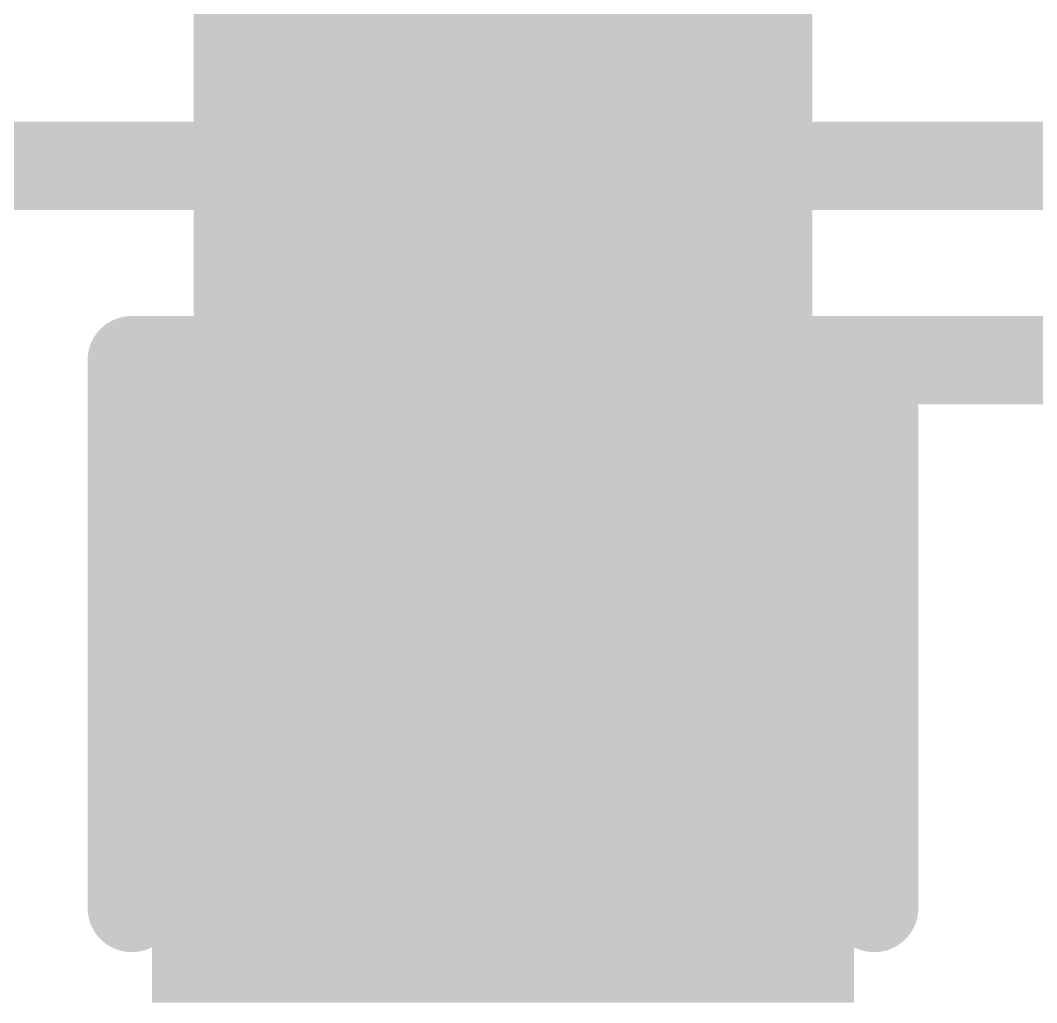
# Model space of a CAD drawing. Header units: inches. Extents: x 68 to 568, y 3 to 460.
# Drawn here: x 235.662 to 237.123, y 15.827 to 17.239 of the extents above; entities that cross this region are included whole.
import ezdxf

# ---------------------------------------------------------------- set-up
doc = ezdxf.new("R2010")
doc.units = ezdxf.units.IN
for name, color, linetype in [('Top Layer', 1, 'Continuous'), ('Top Overlay', 2, 'Continuous'), ('Top Paste', 8, 'Continuous'), ('Top Solder', 216, 'Continuous')]:
    doc.layers.add(name, color=color, linetype=linetype)

# ---------------------------------------------------------------- blocks, each defined once
blk = doc.blocks.new('C___0603_56')
at = {"layer": 'Top Layer'}
blk.add_hatch(color=1, dxfattribs=at).paths.add_polyline_path([(-0.381, 0.4445), (-0.381, -0.4445), (-1.143, -0.4445), (-1.143, 0.4445)])
at = {"layer": 'Top Paste'}
blk.add_hatch(color=8, dxfattribs=at).paths.add_polyline_path([(-0.381, 0.4445), (-0.381, -0.4445), (-1.143, -0.4445), (-1.143, 0.4445)])
at = {"layer": 'Top Solder'}
blk.add_hatch(color=216, dxfattribs=at).paths.add_polyline_path([(-0.321, 0.5045), (-0.321, -0.5045), (-1.203, -0.5045), (-1.203, 0.5045)])
at = {"layer": 'Top Overlay'}
for points in [[(-1.2446, -0.5334, 0.127, 0.127, 0), (-1.2446, 0.5334, 0.127, 0.127, 0)], [(-0.4572, 0.5334, 0.127, 0.127, 0), (-1.2446, 0.5334, 0.127, 0.127, 0)], [(-0.4572, -0.5334, 0.127, 0.127, 0), (-1.2446, -0.5334, 0.127, 0.127, 0)]]:
    blk.add_lwpolyline(points, format="xyseb", dxfattribs=at)
for points in [[(-1.2764, 0.5334, 0.0635, 0.0635, 1), (-1.2128, 0.5334, 0.0635, 0.0635, 1)], [(-1.2764, 0.5334, 0.0635, 0.0635, 1), (-1.2128, 0.5334, 0.0635, 0.0635, 1)], [(-0.4889, 0.5334, 0.0635, 0.0635, 1), (-0.4254, 0.5334, 0.0635, 0.0635, 1)], [(-1.2764, -0.5334, 0.0635, 0.0635, 1), (-1.2128, -0.5334, 0.0635, 0.0635, 1)], [(-1.2764, -0.5334, 0.0635, 0.0635, 1), (-1.2128, -0.5334, 0.0635, 0.0635, 1)], [(-0.4889, -0.5334, 0.0635, 0.0635, 1), (-0.4254, -0.5334, 0.0635, 0.0635, 1)]]:
    blk.add_lwpolyline(points, format="xyseb", close=True, dxfattribs=at)

msp = doc.modelspace()

# ---------------------------------------------------------------- hatches: boundary and pattern name
at = {"layer": 'Top Layer'}
msp.add_hatch(color=1, dxfattribs=at).paths.add_polyline_path([(235.9113, 15.8866), (236.8003, 15.8866), (236.8003, 18.4647), (235.9113, 18.4647)])

# ---------------------------------------------------------------- linework, layer by layer
msp.add_lwpolyline([(236.3558, 16.2676, 0.381, 0.381, 0), (236.3939, 16.3058, 0.381, 0.381, 0)], format="xyseb", dxfattribs=at)
for points in [[(236.2987, 16.3058, 0.1905, 0.1905, 1), (236.4892, 16.3058, 0.1905, 0.1905, 1)], [(236.2605, 16.2676, 0.1905, 0.1905, 1), (236.451, 16.2676, 0.1905, 0.1905, 1)]]:
    msp.add_lwpolyline(points, format="xyseb", close=True, dxfattribs=at)
at = {"layer": 'Top Overlay'}
for points in [[(235.5684, 17.0296, 0.127, 0.127, 0), (238.252, 17.0296, 0.127, 0.127, 0)], [(236.8892, 16.7502, 0.127, 0.127, 0), (239.742, 16.7502, 0.127, 0.127, 0)]]:
    msp.add_lwpolyline(points, format="xyseb", dxfattribs=at)
msp.add_lwpolyline([(236.8574, 16.7502, 0.0635, 0.0635, 1), (236.9209, 16.7502, 0.0635, 0.0635, 1)], format="xyseb", close=True, dxfattribs=at)

# ---------------------------------------------------------------- block references
at = {"rotation": 270}
msp.add_blockref('C___0603_56', (236.3558, 15.5056), dxfattribs=at)

doc.saveas('drawing.dxf')
